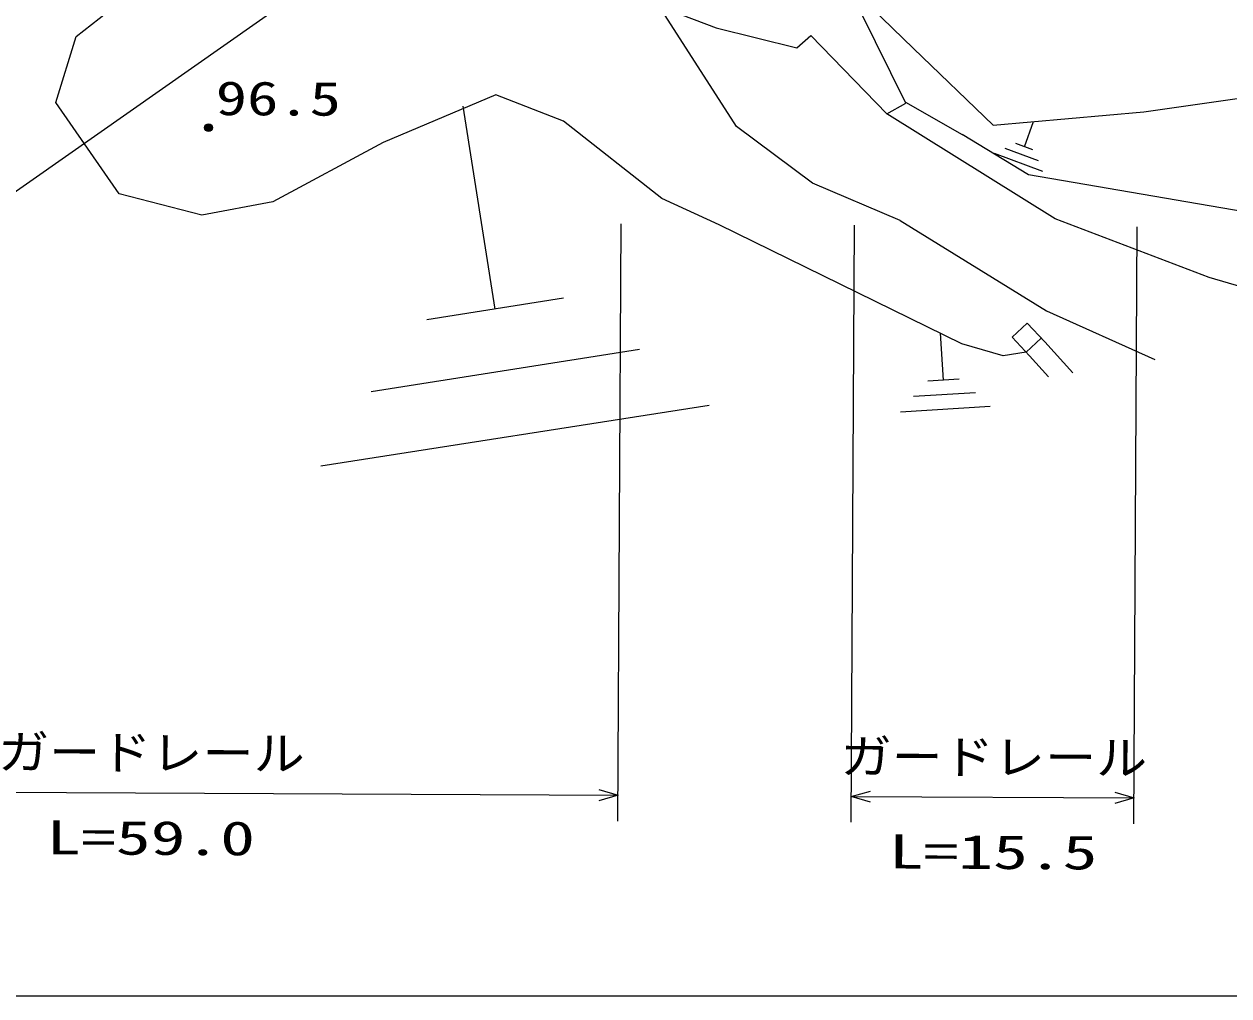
# Model space of a CAD drawing. Units: millimetres, scale not verified. Extents: x 40000 to 680000, y 20000 to 380000.
# Drawn here: x 273677 to 320346, y 205000 to 242647 of the extents above; entities that cross this region are included whole.
import ezdxf
from ezdxf.enums import TextEntityAlignment as Align

# ---------------------------------------------------------------- set-up
doc = ezdxf.new("R2010")
doc.units = ezdxf.units.MM
doc.header["$LTSCALE"] = 1000
for name, color, linetype, lineweight in [('M-BGD', 7, 'Continuous', 25), ('M-STR-HTXT', 7, 'Continuous', 13), ('M-STR-STRC', 7, 'Continuous', 25), ('M-TTL-BAND', 7, 'Continuous', 25)]:
    doc.layers.add(name, color=color, linetype=linetype, lineweight=lineweight)
doc.styles.add('ＭＳ ゴシック', font='')
doc.styles.get('ＭＳ ゴシック').set_extended_font_data('MS Gothic')

# ---------------------------------------------------------------- blocks, each defined once
blk = doc.blocks.new('BUHIN330')
at = {"color": 7, "linetype": 'Continuous', "lineweight": 25}
for centre, radius in [((0, 0), 150), ((0, 0), 131), ((0, 0), 112), ((0, 0), 93.8), ((0, 0), 75), ((0, 0), 56.2), ((-1, 0), 37.5), ((0, 0), 18.8)]:
    blk.add_circle(centre, radius, dxfattribs=at)

msp = doc.modelspace()

# ---------------------------------------------------------------- linework, layer by layer
at = {"layer": 'M-BGD'}
for p, q in [((308124, 241700), (304728, 245015)), ((275688, 242167), (277173, 243323)), ((275688, 242167), (277173, 243323)), ((297831, 243515), (300491, 242503)), ((301278, 238674), (298273, 243347)), ((307832, 239587), (306073, 243130)), ((300491, 242503), (303611, 241727)), ((274908, 239604), (275688, 242167)), ((274908, 239604), (275688, 242167)), ((303611, 241727), (304157, 242205)), ((304157, 242205), (307090, 239169)), ((308124, 241700), (311217, 238736)), ((291950, 239901), (287587, 238057)), ((291950, 239901), (287587, 238057)), ((294573, 238892), (291950, 239901)), ((294573, 238892), (291950, 239901)), ((317050, 239252), (322528, 240028)), ((277355, 236069), (274908, 239604)), ((277355, 236069), (274908, 239604)), ((291924, 231610), (290691, 239470)), ((307090, 239169), (307832, 239587)), ((307825, 239622), (310010, 238371)), ((313618, 235103), (307090, 239169)), ((311217, 238736), (317050, 239252)), ((298384, 235889), (294573, 238892)), ((298384, 235889), (294573, 238892)), ((304212, 236480), (301278, 238674)), ((312424, 237894), (312783, 238870)), ((287587, 238057), (283316, 235760)), ((287587, 238057), (283316, 235760)), ((312582, 236807), (310010, 238371)), ((312752, 237773), (312095, 238015)), ((313133, 236940), (311265, 237628)), ((311672, 237835), (312962, 237360)), ((324207, 234814), (312582, 236807)), ((307607, 235034), (304212, 236480)), ((280561, 235241), (277355, 236069)), ((280561, 235241), (277355, 236069)), ((283316, 235760), (280561, 235241)), ((283316, 235760), (280561, 235241)), ((300597, 234876), (298384, 235889)), ((300597, 234876), (298384, 235889)), ((310005, 230261), (300597, 234876)), ((310005, 230261), (300597, 234876)), ((307607, 235034), (313285, 231533)), ((319580, 232832), (313618, 235103)), ((322373, 232017), (319580, 232832)), ((294569, 232025), (289279, 231195)), ((313285, 231533), (317477, 229653)), ((312529, 231063), (311946, 230516)), ((313213, 230336), (312529, 231063)), ((309293, 228855), (309177, 230671)), ((311604, 229801), (310005, 230261)), ((311604, 229801), (310005, 230261)), ((312625, 229794), (311946, 230516)), ((313077, 230480), (312494, 229933)), ((314296, 229140), (313213, 230336)), ((287120, 228417), (297512, 230048)), ((312494, 229933), (311604, 229801)), ((312494, 229933), (311604, 229801)), ((313354, 228988), (312625, 229794)), ((309904, 228893), (308682, 228816)), ((308132, 228228), (310533, 228381)), ((300214, 227877), (285175, 225518)), ((311103, 227830), (307627, 227609))]:
    msp.add_line(p, q, dxfattribs=at)
at = {"layer": 'M-STR-HTXT'}
for p, q in [((296681, 211772), (296802, 234904)), ((305829, 234857), (305707, 211725)), ((316668, 211667), (316790, 234799)), ((260429, 212963), (296686, 212772)), ((305712, 212725), (316673, 212667))]:
    msp.add_line(p, q, dxfattribs=at)
for points in [[(295937, 212992), (296686, 212772), (295935, 212562)], [(306461, 212505), (305712, 212725), (306463, 212935)], [(315924, 212887), (316673, 212667), (315922, 212457)]]:
    msp.add_lwpolyline(points, dxfattribs=at)
at = {"layer": 'M-STR-STRC'}
msp.add_line((269158, 233232), (296538, 252455), dxfattribs=at)
at = {"layer": 'M-TTL-BAND'}
msp.add_line((40000, 205000), (579000, 205000), dxfattribs=at)

# ---------------------------------------------------------------- block references
at = {"layer": 'M-BGD', "rotation": 66.05554}
msp.add_blockref('BUHIN330', (280821, 238637), dxfattribs=at)

# ---------------------------------------------------------------- texts
at = {"layer": 'M-BGD', "style": 'ＭＳ ゴシック', "width": 1.35}
msp.add_text('96.5', height=1320, rotation=359.699, dxfattribs=at).set_placement((281096, 238725), align=Align.BOTTOM_LEFT)
at = {"layer": 'M-STR-HTXT', "style": 'ＭＳ ゴシック'}
for s, width, p in [('ガードレール', 1.1, (272660, 213399)), ('ガードレール', 1.1, (305295, 213227)), ('L=59.0', 1.5, (274535, 210090)), ('L=15.5', 1.5, (307168, 209543))]:
    msp.add_text(s, height=1320, rotation=359.699, dxfattribs=dict(at, width=width)).set_placement(p, align=Align.BOTTOM_LEFT)

doc.saveas('drawing.dxf')
